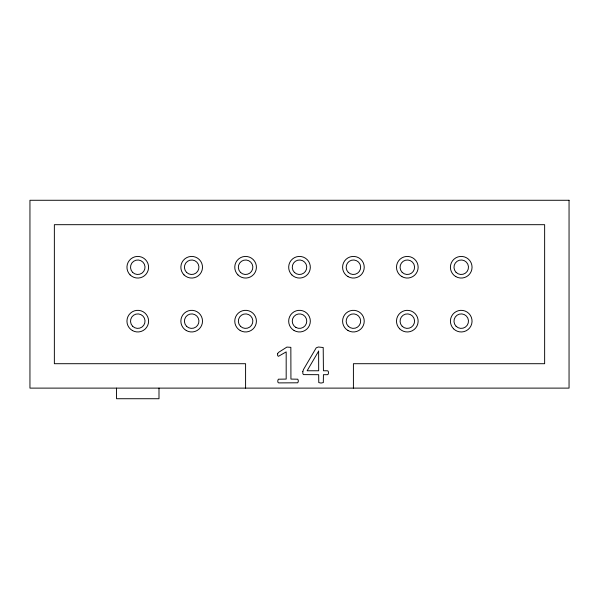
<?xml version="1.0" encoding="UTF-8"?>
<svg xmlns="http://www.w3.org/2000/svg" width="599" height="599" viewBox="0 0 599 599"><rect width="100%" height="100%" fill="white"/><g stroke="black" fill="none" stroke-linecap="round" stroke-linejoin="round"><path stroke-width="0.9" d="M353.41 388.115L353.41 363.705L544.641 363.705L544.641 224.685L54.359 224.685L54.359 363.705L245.59 363.705L245.59 388.115M158.997 388.115L158.997 398.724L116.543 398.724L116.543 388.115M302.817 371.65L302.854 373.664L303.498 374.607L318.675 374.689L318.78 382.581L321.012 383.061L323.318 382.581L323.43 374.689L327.466 374.689L328.237 374.165L328.514 372.728L328.23 371.245L327.466 370.766L323.43 370.766L323.205 347.51L318.361 347.008L316.22 347.824L303.468 369.546L302.817 371.65M277.622 353.769L277.651 355.619L278.423 356.338L286.18 351.89L286.18 379.085L278.318 379.204L277.719 381.016L278.041 382.484L278.715 382.896L297.77 382.798L298.392 381.016L297.815 379.204L290.934 379.085L290.852 347.345L286.899 347.083L278.385 352.497L277.622 353.769M318.623 351.141L307.122 370.766L318.675 370.766L318.623 351.141M569.05 200.276L29.95 200.276L29.95 388.115L569.05 388.115L569.05 200.276M130.118 274.896A10.827 10.827 0 0 0 148.223 270.044A10.827 10.827 0 0 0 134.97 256.784A10.827 10.827 0 0 0 130.118 274.896M132.357 330.521A10.827 10.827 0 0 0 148.597 321.146A10.827 10.827 0 0 0 132.357 311.772A10.827 10.827 0 0 0 132.357 330.521M132.641 326.275A7.255 7.255 0 0 0 144.778 323.026A7.255 7.255 0 0 0 135.891 314.146A7.255 7.255 0 0 0 132.641 326.275M132.641 272.365A7.255 7.255 0 0 0 144.778 269.116A7.255 7.255 0 0 0 135.891 260.236A7.255 7.255 0 0 0 132.641 272.365M184.028 274.896A10.827 10.827 0 0 0 202.133 270.044A10.827 10.827 0 0 0 188.88 256.784A10.827 10.827 0 0 0 184.028 274.896M186.267 330.521A10.827 10.827 0 0 0 202.507 321.146A10.827 10.827 0 0 0 186.267 311.772A10.827 10.827 0 0 0 186.267 330.521M186.551 326.275A7.255 7.255 0 0 0 198.688 323.026A7.255 7.255 0 0 0 189.801 314.146A7.255 7.255 0 0 0 186.551 326.275M186.551 272.365A7.255 7.255 0 0 0 198.688 269.116A7.255 7.255 0 0 0 189.801 260.236A7.255 7.255 0 0 0 186.551 272.365M237.938 274.896A10.827 10.827 0 0 0 256.043 270.044A10.827 10.827 0 0 0 242.79 256.784A10.827 10.827 0 0 0 237.938 274.896M240.177 330.521A10.827 10.827 0 0 0 256.417 321.146A10.827 10.827 0 0 0 240.177 311.772A10.827 10.827 0 0 0 240.177 330.521M240.461 326.275A7.255 7.255 0 0 0 252.598 323.026A7.255 7.255 0 0 0 243.711 314.146A7.255 7.255 0 0 0 240.461 326.275M240.461 272.365A7.255 7.255 0 0 0 252.598 269.116A7.255 7.255 0 0 0 243.711 260.236A7.255 7.255 0 0 0 240.461 272.365M455.817 276.611A10.827 10.827 0 0 0 472.057 267.236A10.827 10.827 0 0 0 455.817 257.862A10.827 10.827 0 0 0 455.817 276.611M453.578 328.806A10.827 10.827 0 0 0 471.683 323.954A10.827 10.827 0 0 0 458.43 310.694A10.827 10.827 0 0 0 453.578 328.806M456.101 326.275A7.255 7.255 0 0 0 468.238 323.026A7.255 7.255 0 0 0 459.351 314.146A7.255 7.255 0 0 0 456.101 326.275M456.101 272.365A7.255 7.255 0 0 0 468.238 269.116A7.255 7.255 0 0 0 459.351 260.236A7.255 7.255 0 0 0 456.101 272.365M401.907 276.611A10.827 10.827 0 0 0 418.147 267.236A10.827 10.827 0 0 0 401.907 257.862A10.827 10.827 0 0 0 401.907 276.611M399.668 328.806A10.827 10.827 0 0 0 417.773 323.954A10.827 10.827 0 0 0 404.52 310.694A10.827 10.827 0 0 0 399.668 328.806M402.191 326.275A7.255 7.255 0 0 0 414.328 323.026A7.255 7.255 0 0 0 405.441 314.146A7.255 7.255 0 0 0 402.191 326.275M402.191 272.365A7.255 7.255 0 0 0 414.328 269.116A7.255 7.255 0 0 0 405.441 260.236A7.255 7.255 0 0 0 402.191 272.365M347.997 276.611A10.827 10.827 0 0 0 364.237 267.236A10.827 10.827 0 0 0 347.997 257.862A10.827 10.827 0 0 0 347.997 276.611M347.997 330.521A10.827 10.827 0 0 0 364.237 321.146A10.827 10.827 0 0 0 347.997 311.772A10.827 10.827 0 0 0 347.997 330.521M348.281 326.275A7.255 7.255 0 0 0 360.418 323.026A7.255 7.255 0 0 0 351.531 314.146A7.255 7.255 0 0 0 348.281 326.275M348.281 272.365A7.255 7.255 0 0 0 360.418 269.116A7.255 7.255 0 0 0 351.531 260.236A7.255 7.255 0 0 0 348.281 272.365M291.848 274.896A10.827 10.827 0 0 0 309.953 270.044A10.827 10.827 0 0 0 296.7 256.784A10.827 10.827 0 0 0 291.848 274.896M294.087 330.521A10.827 10.827 0 0 0 310.327 321.146A10.827 10.827 0 0 0 294.087 311.772A10.827 10.827 0 0 0 294.087 330.521M295.876 327.428A7.255 7.255 0 0 0 306.755 321.146A7.255 7.255 0 0 0 295.876 314.872A7.255 7.255 0 0 0 295.876 327.428M294.371 272.365A7.255 7.255 0 0 0 306.508 269.116A7.255 7.255 0 0 0 297.621 260.236A7.255 7.255 0 0 0 294.371 272.365"/></g></svg>
